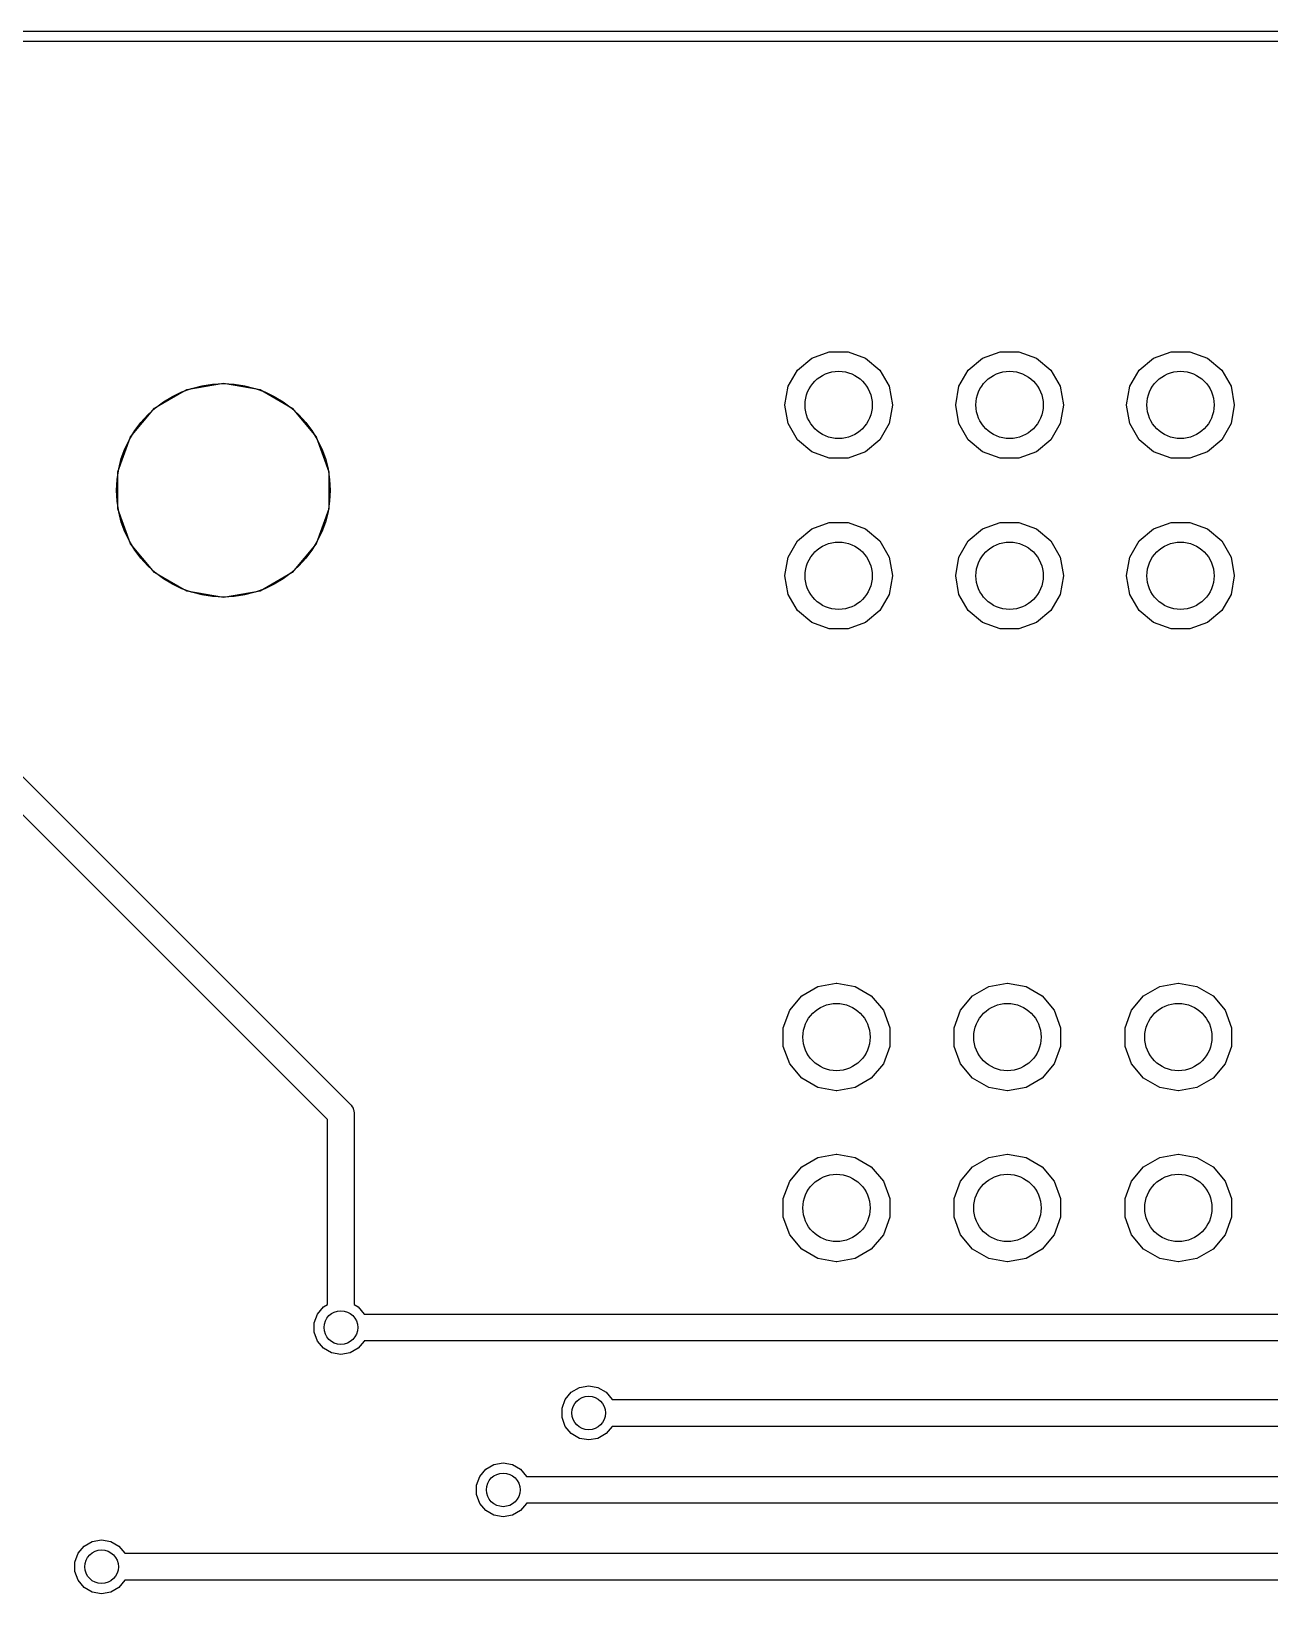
# Model space of a CAD drawing. Extents: x 25 to 125, y -125 to -25.
# Drawn here: x 50.77 to 69.18, y -48.15 to -24.93 of the extents above; entities that cross this region are included whole.
import ezdxf

# ---------------------------------------------------------------- set-up
doc = ezdxf.new("R2010")
doc.units = 0
doc.header["$MEASUREMENT"] = 0
doc.layers.add('BLACK', color=7, linetype='CONTINUOUS')

msp = doc.modelspace()

# ---------------------------------------------------------------- linework, layer by layer
at = {"layer": 'Black'}
for p, q in [((25, -24.925), (125, -24.925)), ((124.925, -25.075), (25.075, -25.075)), ((62.3697, -29.7841), (62.6308, -29.6891)), ((62.6308, -29.6891), (62.9087, -29.6891)), ((62.9087, -29.6891), (63.1698, -29.7841)), ((64.9098, -29.7841), (65.1708, -29.6891)), ((65.1708, -29.6891), (65.4487, -29.6891)), ((65.4487, -29.6891), (65.7097, -29.7841)), ((67.4497, -29.7841), (67.7108, -29.6891)), ((67.7108, -29.6891), (67.9887, -29.6891)), ((67.9887, -29.6891), (68.2497, -29.7841)), ((62.018, -30.2033), (62.1569, -29.9627)), ((62.1569, -29.9627), (62.3697, -29.7841)), ((63.1698, -29.7841), (63.3826, -29.9627)), ((63.3826, -29.9627), (63.5215, -30.2033)), ((64.558, -30.2033), (64.6969, -29.9627)), ((64.6969, -29.9627), (64.9098, -29.7841)), ((65.7097, -29.7841), (65.9226, -29.9627)), ((65.9226, -29.9627), (66.0615, -30.2033)), ((67.098, -30.2033), (67.2369, -29.9627)), ((67.2369, -29.9627), (67.4497, -29.7841)), ((68.2497, -29.7841), (68.4626, -29.9627)), ((68.4626, -29.9627), (68.6015, -30.2033)), ((53.0807, -30.2525), (53.6257, -30.1564)), ((53.6257, -30.1564), (54.1708, -30.2525)), ((52.6014, -30.5293), (53.0807, -30.2525)), ((54.1708, -30.2525), (54.6501, -30.5293)), ((61.9697, -30.4769), (62.018, -30.2033)), ((63.5215, -30.2033), (63.5697, -30.4769)), ((64.5097, -30.4769), (64.558, -30.2033)), ((66.0615, -30.2033), (66.1097, -30.4769)), ((67.0498, -30.4769), (67.098, -30.2033)), ((68.6015, -30.2033), (68.6497, -30.4769)), ((52.2457, -30.9532), (52.6014, -30.5293)), ((54.6501, -30.5293), (55.0058, -30.9532)), ((61.9697, -30.4831), (61.9697, -30.4769)), ((62.018, -30.7567), (61.9697, -30.4831)), ((63.5697, -30.4831), (63.5215, -30.7567)), ((63.5697, -30.4769), (63.5697, -30.4831)), ((64.5097, -30.4831), (64.5097, -30.4769)), ((64.558, -30.7567), (64.5097, -30.4831)), ((66.1097, -30.4831), (66.0615, -30.7567)), ((66.1097, -30.4769), (66.1097, -30.4831)), ((67.0498, -30.4831), (67.0498, -30.4769)), ((67.098, -30.7567), (67.0498, -30.4831)), ((68.6497, -30.4831), (68.6015, -30.7567)), ((68.6497, -30.4769), (68.6497, -30.4831)), ((62.1569, -30.9973), (62.018, -30.7567)), ((63.5215, -30.7567), (63.3826, -30.9973)), ((64.6969, -30.9973), (64.558, -30.7567)), ((66.0615, -30.7567), (65.9226, -30.9973)), ((67.2369, -30.9973), (67.098, -30.7567)), ((68.6015, -30.7567), (68.4626, -30.9973)), ((52.0564, -31.4733), (52.2457, -30.9532)), ((55.0058, -30.9532), (55.1951, -31.4733)), ((62.3697, -31.1759), (62.1569, -30.9973)), ((63.3826, -30.9973), (63.1698, -31.1759)), ((64.9098, -31.1759), (64.6969, -30.9973)), ((65.9226, -30.9973), (65.7097, -31.1759)), ((67.4497, -31.1759), (67.2369, -30.9973)), ((68.4626, -30.9973), (68.2497, -31.1759)), ((62.6308, -31.2709), (62.3697, -31.1759)), ((62.9087, -31.2709), (62.6308, -31.2709)), ((63.1698, -31.1759), (62.9087, -31.2709)), ((65.1708, -31.2709), (64.9098, -31.1759)), ((65.4487, -31.2709), (65.1708, -31.2709)), ((65.7097, -31.1759), (65.4487, -31.2709)), ((67.7108, -31.2709), (67.4497, -31.1759)), ((67.9887, -31.2709), (67.7108, -31.2709)), ((68.2497, -31.1759), (67.9887, -31.2709)), ((52.0564, -32.0267), (52.0564, -31.4733)), ((55.1951, -31.4733), (55.1951, -32.0267)), ((52.2457, -32.5468), (52.0564, -32.0267)), ((55.1951, -32.0267), (55.0058, -32.5468)), ((62.3697, -32.3241), (62.6308, -32.2291)), ((62.6308, -32.2291), (62.9087, -32.2291)), ((62.9087, -32.2291), (63.1698, -32.3241)), ((64.9098, -32.3241), (65.1708, -32.2291)), ((65.1708, -32.2291), (65.4487, -32.2291)), ((65.4487, -32.2291), (65.7097, -32.3241)), ((67.4497, -32.3241), (67.7108, -32.2291)), ((67.7108, -32.2291), (67.9887, -32.2291)), ((67.9887, -32.2291), (68.2497, -32.3241)), ((62.018, -32.7433), (62.1569, -32.5027)), ((62.1569, -32.5027), (62.3697, -32.3241)), ((63.1698, -32.3241), (63.3826, -32.5027)), ((63.3826, -32.5027), (63.5215, -32.7433)), ((64.558, -32.7433), (64.6969, -32.5027)), ((64.6969, -32.5027), (64.9098, -32.3241)), ((65.7097, -32.3241), (65.9226, -32.5027)), ((65.9226, -32.5027), (66.0615, -32.7433)), ((67.098, -32.7433), (67.2369, -32.5027)), ((67.2369, -32.5027), (67.4497, -32.3241)), ((68.2497, -32.3241), (68.4626, -32.5027)), ((68.4626, -32.5027), (68.6015, -32.7433)), ((52.6014, -32.9707), (52.2457, -32.5468)), ((55.0058, -32.5468), (54.6501, -32.9707)), ((61.9697, -33.0169), (62.018, -32.7433)), ((63.5215, -32.7433), (63.5697, -33.0169)), ((64.5097, -33.0169), (64.558, -32.7433)), ((66.0615, -32.7433), (66.1097, -33.0169)), ((67.0498, -33.0169), (67.098, -32.7433)), ((68.6015, -32.7433), (68.6497, -33.0169)), ((47.4259, -32.7921), (55.5134, -40.8796)), ((53.0807, -33.2475), (52.6014, -32.9707)), ((54.6501, -32.9707), (54.1708, -33.2475)), ((55.172, -41.1038), (47.1345, -33.0664)), ((61.9697, -33.0231), (61.9697, -33.0169)), ((62.018, -33.2967), (61.9697, -33.0231)), ((63.5697, -33.0231), (63.5215, -33.2967)), ((63.5697, -33.0169), (63.5697, -33.0231)), ((64.5097, -33.0231), (64.5097, -33.0169)), ((64.558, -33.2967), (64.5097, -33.0231)), ((66.1097, -33.0231), (66.0615, -33.2967)), ((66.1097, -33.0169), (66.1097, -33.0231)), ((67.0498, -33.0231), (67.0498, -33.0169)), ((67.098, -33.2967), (67.0498, -33.0231)), ((68.6497, -33.0231), (68.6015, -33.2967)), ((68.6497, -33.0169), (68.6497, -33.0231)), ((53.6257, -33.3436), (53.0807, -33.2475)), ((54.1708, -33.2475), (53.6257, -33.3436)), ((62.1569, -33.5373), (62.018, -33.2967)), ((63.5215, -33.2967), (63.3826, -33.5373)), ((64.6969, -33.5373), (64.558, -33.2967)), ((66.0615, -33.2967), (65.9226, -33.5373)), ((67.2369, -33.5373), (67.098, -33.2967)), ((68.6015, -33.2967), (68.4626, -33.5373)), ((62.3697, -33.7159), (62.1569, -33.5373)), ((63.3826, -33.5373), (63.1698, -33.7159)), ((64.9098, -33.7159), (64.6969, -33.5373)), ((65.9226, -33.5373), (65.7097, -33.7159)), ((67.4497, -33.7159), (67.2369, -33.5373)), ((68.4626, -33.5373), (68.2497, -33.7159)), ((62.6308, -33.8109), (62.3697, -33.7159)), ((62.9087, -33.8109), (62.6308, -33.8109)), ((63.1698, -33.7159), (62.9087, -33.8109)), ((65.1708, -33.8109), (64.9098, -33.7159)), ((65.4487, -33.8109), (65.1708, -33.8109)), ((65.7097, -33.7159), (65.4487, -33.8109)), ((67.7108, -33.8109), (67.4497, -33.7159)), ((67.9887, -33.8109), (67.7108, -33.8109)), ((68.2497, -33.7159), (67.9887, -33.8109)), ((62.2207, -39.2652), (62.4613, -39.1262)), ((62.4613, -39.1262), (62.7349, -39.078)), ((62.7349, -39.078), (62.7411, -39.078)), ((62.7411, -39.078), (63.0147, -39.1262)), ((63.0147, -39.1262), (63.2553, -39.2652)), ((64.7607, -39.2652), (65.0013, -39.1262)), ((65.0013, -39.1262), (65.2749, -39.078)), ((65.2749, -39.078), (65.2811, -39.078)), ((65.2811, -39.078), (65.5547, -39.1262)), ((65.5547, -39.1262), (65.7953, -39.2652)), ((67.3007, -39.2652), (67.5413, -39.1262)), ((67.5413, -39.1262), (67.8149, -39.078)), ((67.8149, -39.078), (67.8211, -39.078)), ((67.8211, -39.078), (68.0947, -39.1262)), ((68.0947, -39.1262), (68.3353, -39.2652)), ((61.9471, -39.7391), (62.0421, -39.478)), ((62.0421, -39.478), (62.2207, -39.2652)), ((63.2553, -39.2652), (63.4339, -39.478)), ((63.4339, -39.478), (63.5289, -39.7391)), ((64.4871, -39.7391), (64.5821, -39.478)), ((64.5821, -39.478), (64.7607, -39.2652)), ((65.7953, -39.2652), (65.9739, -39.478)), ((65.9739, -39.478), (66.0689, -39.7391)), ((67.0271, -39.7391), (67.1221, -39.478)), ((67.1221, -39.478), (67.3007, -39.2652)), ((68.3353, -39.2652), (68.5139, -39.478)), ((68.5139, -39.478), (68.6089, -39.7391)), ((61.9471, -40.0169), (61.9471, -39.7391)), ((63.5289, -39.7391), (63.5289, -40.0169)), ((64.4871, -40.0169), (64.4871, -39.7391)), ((66.0689, -39.7391), (66.0689, -40.0169)), ((67.0271, -40.0169), (67.0271, -39.7391)), ((68.6089, -39.7391), (68.6089, -40.0169)), ((62.0421, -40.278), (61.9471, -40.0169)), ((63.5289, -40.0169), (63.4339, -40.278)), ((64.5821, -40.278), (64.4871, -40.0169)), ((66.0689, -40.0169), (65.9739, -40.278)), ((67.1221, -40.278), (67.0271, -40.0169)), ((68.6089, -40.0169), (68.5139, -40.278)), ((62.2207, -40.4908), (62.0421, -40.278)), ((63.4339, -40.278), (63.2553, -40.4908)), ((64.7607, -40.4908), (64.5821, -40.278)), ((65.9739, -40.278), (65.7953, -40.4908)), ((67.3007, -40.4908), (67.1221, -40.278)), ((68.5139, -40.278), (68.3353, -40.4908)), ((62.4613, -40.6298), (62.2207, -40.4908)), ((62.7349, -40.678), (62.4613, -40.6298)), ((63.0147, -40.6298), (62.7411, -40.678)), ((63.2553, -40.4908), (63.0147, -40.6298)), ((65.0013, -40.6298), (64.7607, -40.4908)), ((65.2749, -40.678), (65.0013, -40.6298)), ((65.5547, -40.6298), (65.2811, -40.678)), ((65.7953, -40.4908), (65.5547, -40.6298)), ((67.5413, -40.6298), (67.3007, -40.4908)), ((67.8149, -40.678), (67.5413, -40.6298)), ((68.0947, -40.6298), (67.8211, -40.678)), ((68.3353, -40.4908), (68.0947, -40.6298)), ((55.5134, -40.8796), (55.5185, -40.8868)), ((62.7411, -40.678), (62.7349, -40.678)), ((65.2811, -40.678), (65.2749, -40.678)), ((67.8211, -40.678), (67.8149, -40.678)), ((55.172, -43.8549), (55.172, -41.1038)), ((55.5185, -40.8868), (55.5252, -40.8924)), ((55.5252, -40.8924), (55.5383, -40.9151)), ((55.5383, -40.9151), (55.5533, -40.9365)), ((55.5533, -40.9365), (55.5555, -40.945)), ((55.5555, -40.945), (55.5599, -40.9526)), ((55.5599, -40.9526), (55.5645, -40.9783)), ((55.5645, -40.9783), (55.5712, -41.0036)), ((55.5712, -41.0036), (55.5705, -41.0123)), ((55.5705, -41.0123), (55.572, -41.021)), ((55.572, -41.021), (55.572, -43.8549)), ((62.0421, -42.018), (62.2207, -41.8052)), ((62.2207, -41.8052), (62.4613, -41.6662)), ((62.4613, -41.6662), (62.7349, -41.618)), ((62.7349, -41.618), (62.7411, -41.618)), ((62.7411, -41.618), (63.0147, -41.6662)), ((63.0147, -41.6662), (63.2553, -41.8052)), ((63.2553, -41.8052), (63.4339, -42.018)), ((64.5821, -42.018), (64.7607, -41.8052)), ((64.7607, -41.8052), (65.0013, -41.6662)), ((65.0013, -41.6662), (65.2749, -41.618)), ((65.2749, -41.618), (65.2811, -41.618)), ((65.2811, -41.618), (65.5547, -41.6662)), ((65.5547, -41.6662), (65.7953, -41.8052)), ((65.7953, -41.8052), (65.9739, -42.018)), ((67.1221, -42.018), (67.3007, -41.8052)), ((67.3007, -41.8052), (67.5413, -41.6662)), ((67.5413, -41.6662), (67.8149, -41.618)), ((67.8149, -41.618), (67.8211, -41.618)), ((67.8211, -41.618), (68.0947, -41.6662)), ((68.0947, -41.6662), (68.3353, -41.8052)), ((68.3353, -41.8052), (68.5139, -42.018)), ((61.9471, -42.2791), (62.0421, -42.018)), ((63.4339, -42.018), (63.5289, -42.2791)), ((64.4871, -42.2791), (64.5821, -42.018)), ((65.9739, -42.018), (66.0689, -42.2791)), ((67.0271, -42.2791), (67.1221, -42.018)), ((68.5139, -42.018), (68.6089, -42.2791)), ((61.9471, -42.5569), (61.9471, -42.2791)), ((63.5289, -42.2791), (63.5289, -42.5569)), ((64.4871, -42.5569), (64.4871, -42.2791)), ((66.0689, -42.2791), (66.0689, -42.5569)), ((67.0271, -42.5569), (67.0271, -42.2791)), ((68.6089, -42.2791), (68.6089, -42.5569)), ((62.0421, -42.818), (61.9471, -42.5569)), ((63.5289, -42.5569), (63.4339, -42.818)), ((64.5821, -42.818), (64.4871, -42.5569)), ((66.0689, -42.5569), (65.9739, -42.818)), ((67.1221, -42.818), (67.0271, -42.5569)), ((68.6089, -42.5569), (68.5139, -42.818)), ((62.2207, -43.0308), (62.0421, -42.818)), ((63.4339, -42.818), (63.2553, -43.0308)), ((64.7607, -43.0308), (64.5821, -42.818)), ((65.9739, -42.818), (65.7953, -43.0308)), ((67.3007, -43.0308), (67.1221, -42.818)), ((68.5139, -42.818), (68.3353, -43.0308)), ((62.4613, -43.1698), (62.2207, -43.0308)), ((62.7349, -43.218), (62.4613, -43.1698)), ((63.0147, -43.1698), (62.7411, -43.218)), ((63.2553, -43.0308), (63.0147, -43.1698)), ((65.0013, -43.1698), (64.7607, -43.0308)), ((65.2749, -43.218), (65.0013, -43.1698)), ((65.5547, -43.1698), (65.2811, -43.218)), ((65.7953, -43.0308), (65.5547, -43.1698)), ((67.5413, -43.1698), (67.3007, -43.0308)), ((67.8149, -43.218), (67.5413, -43.1698)), ((68.0947, -43.1698), (67.8211, -43.218)), ((68.3353, -43.0308), (68.0947, -43.1698)), ((62.7411, -43.218), (62.7349, -43.218)), ((65.2811, -43.218), (65.2749, -43.218)), ((67.8211, -43.218), (67.8149, -43.218)), ((55.0243, -43.9952), (55.1139, -43.8884)), ((55.1139, -43.8884), (55.172, -43.8549)), ((55.572, -43.8549), (55.6301, -43.8884)), ((55.6301, -43.8884), (55.7197, -43.9952)), ((54.9766, -44.1263), (55.0243, -43.9952)), ((54.9766, -44.2657), (54.9766, -44.1263)), ((55.7197, -43.9952), (55.72, -43.996)), ((55.72, -43.996), (71.0372, -43.996)), ((55.0243, -44.3968), (54.9766, -44.2657)), ((55.1139, -44.5036), (55.0243, -44.3968)), ((55.2347, -44.5733), (55.1139, -44.5036)), ((55.372, -44.5975), (55.2347, -44.5733)), ((55.5093, -44.5733), (55.372, -44.5975)), ((55.6301, -44.5036), (55.5093, -44.5733)), ((55.7197, -44.3968), (55.6301, -44.5036)), ((55.72, -44.396), (55.7197, -44.3968)), ((71.12, -44.396), (55.72, -44.396)), ((58.6596, -45.3963), (58.7073, -45.2652)), ((58.7073, -45.2652), (58.7969, -45.1584)), ((58.7969, -45.1584), (58.9177, -45.0887)), ((58.9177, -45.0887), (59.055, -45.0645)), ((59.055, -45.0645), (59.1923, -45.0887)), ((59.1923, -45.0887), (59.3131, -45.1584)), ((59.3131, -45.1584), (59.4027, -45.2652)), ((59.4027, -45.2652), (59.403, -45.266)), ((59.403, -45.266), (72.3072, -45.266)), ((58.6596, -45.5357), (58.6596, -45.3963)), ((58.7073, -45.6668), (58.6596, -45.5357)), ((58.7969, -45.7736), (58.7073, -45.6668)), ((59.4027, -45.6668), (59.3131, -45.7736)), ((59.403, -45.666), (59.4027, -45.6668)), ((72.39, -45.666), (59.403, -45.666)), ((58.9177, -45.8433), (58.7969, -45.7736)), ((59.055, -45.8675), (58.9177, -45.8433)), ((59.1923, -45.8433), (59.055, -45.8675)), ((59.3131, -45.7736), (59.1923, -45.8433)), ((57.6477, -46.2317), (57.785, -46.2075)), ((57.785, -46.2075), (57.9223, -46.2317)), ((57.3896, -46.5393), (57.4373, -46.4082)), ((57.4373, -46.4082), (57.5269, -46.3014)), ((57.5269, -46.3014), (57.6477, -46.2317)), ((57.9223, -46.2317), (58.0431, -46.3014)), ((58.0431, -46.3014), (58.1327, -46.4082)), ((58.1327, -46.4082), (58.133, -46.409)), ((58.133, -46.409), (73.7042, -46.409)), ((57.3896, -46.6787), (57.3896, -46.5393)), ((57.4373, -46.8098), (57.3896, -46.6787)), ((57.5269, -46.9166), (57.4373, -46.8098)), ((57.6477, -46.9863), (57.5269, -46.9166)), ((58.0431, -46.9166), (57.9223, -46.9863)), ((58.1327, -46.8098), (58.0431, -46.9166)), ((58.133, -46.809), (58.1327, -46.8098)), ((73.787, -46.809), (58.133, -46.809)), ((57.785, -47.0105), (57.6477, -46.9863)), ((57.9223, -46.9863), (57.785, -47.0105)), ((51.5579, -47.4444), (51.6787, -47.3747)), ((51.6787, -47.3747), (51.816, -47.3505)), ((51.816, -47.3505), (51.9533, -47.3747)), ((51.9533, -47.3747), (52.0741, -47.4444)), ((51.4206, -47.6823), (51.4683, -47.5512)), ((51.4683, -47.5512), (51.5579, -47.4444)), ((52.0741, -47.4444), (52.1637, -47.5512)), ((52.1637, -47.5512), (52.164, -47.552)), ((52.164, -47.552), (75.1012, -47.552)), ((51.4206, -47.8217), (51.4206, -47.6823)), ((51.4683, -47.9528), (51.4206, -47.8217)), ((51.5579, -48.0596), (51.4683, -47.9528)), ((51.6787, -48.1293), (51.5579, -48.0596)), ((52.0741, -48.0596), (51.9533, -48.1293)), ((52.1637, -47.9528), (52.0741, -48.0596)), ((52.164, -47.952), (52.1637, -47.9528)), ((75.184, -47.952), (52.164, -47.952)), ((51.816, -48.1535), (51.6787, -48.1293)), ((51.9533, -48.1293), (51.816, -48.1535))]:
    msp.add_line(p, q, dxfattribs=at)
for centre, radius in [((53.6257, -31.75), 1.5875), ((53.6257, -31.75), 1.5875), ((62.7697, -30.48), 0.5), ((62.7697, -30.48), 0.5), ((65.3097, -30.48), 0.5), ((65.3097, -30.48), 0.5), ((67.8498, -30.48), 0.5), ((67.8498, -30.48), 0.5), ((62.7697, -33.02), 0.5), ((62.7697, -33.02), 0.5), ((65.3097, -33.02), 0.5), ((65.3097, -33.02), 0.5), ((67.8498, -33.02), 0.5), ((67.8498, -33.02), 0.5), ((62.738, -39.878), 0.5), ((62.738, -39.878), 0.5), ((65.278, -39.878), 0.5), ((65.278, -39.878), 0.5), ((67.818, -39.878), 0.5), ((67.818, -39.878), 0.5), ((62.738, -42.418), 0.5), ((62.738, -42.418), 0.5), ((65.278, -42.418), 0.5), ((65.278, -42.418), 0.5), ((67.818, -42.418), 0.5), ((67.818, -42.418), 0.5), ((55.372, -44.196), 0.25), ((59.055, -45.466), 0.25), ((57.785, -46.609), 0.25), ((51.816, -47.752), 0.25)]:
    msp.add_circle(centre, radius, dxfattribs=at)

doc.saveas('drawing.dxf')
